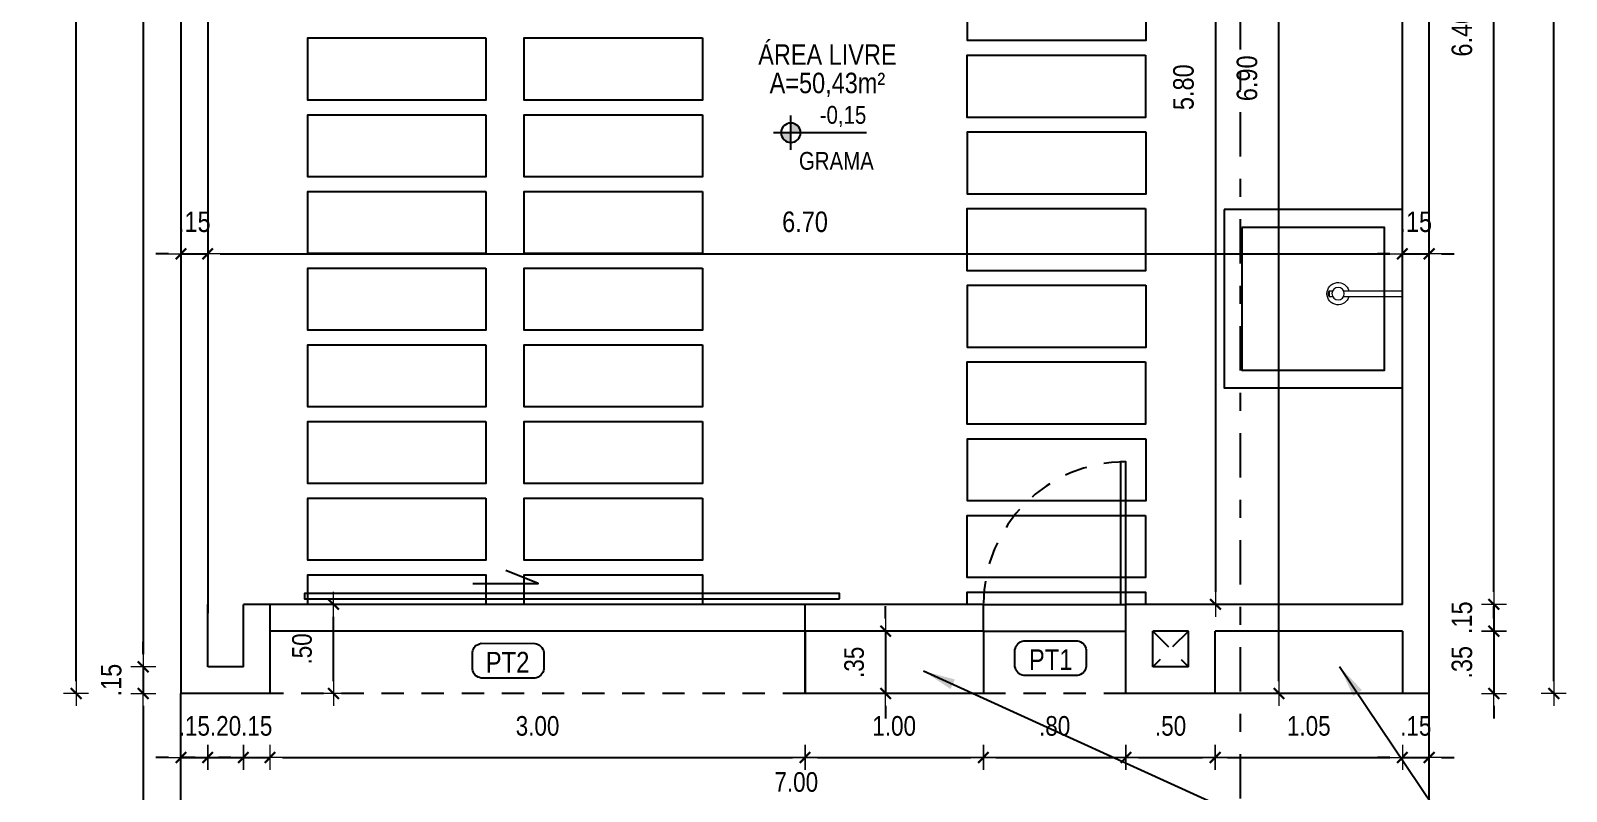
# Model space of a CAD drawing. Extents: x -415 to -176, y -135 to 749.
# Drawn here: x -397.7 to -389.09, y 719.64 to 723.9 of the extents above; entities that cross this region are included whole.
import ezdxf
from ezdxf.enums import TextEntityAlignment as Align

# ---------------------------------------------------------------- set-up
doc = ezdxf.new("R2010")
doc.units = 0
doc.header["$MEASUREMENT"] = 0
doc.header["$PDSIZE"] = -5
for name, pattern in [('DASHDOT2', [0.5, 0.25, -0.125, 0, -0.125]), ('HIDDEN2', [0.1875, 0.125, -0.0625]), ('TRAÇO-2PTOS_P', [0.625, 0.25, -0.125, 0, -0.125, 0, -0.125])]:
    doc.linetypes.add(name, pattern=pattern)
doc.layers.get('0').update_dxf_attribs({"linetype": 'CONTINUOUS'})
doc.layers.get('Defpoints').update_dxf_attribs({"linetype": 'CONTINUOUS'})
for name, color, linetype in [('AR-ALV', 5, 'CONTINUOUS'), ('ARQ-COB-PROJ', 8, 'TRAÇO-2PTOS_P'), ('COTA', 7, 'CONTINUOUS'), ('DIVERSOS', 1, 'CONTINUOUS'), ('E-txt-g', 3, 'CONTINUOUS'), ('Layer1', 7, 'CONTINUOUS'), ('LAYER7', 4, 'CONTINUOUS'), ('TEXTO3', 4, 'CONTINUOUS')]:
    doc.layers.add(name, color=color, linetype=linetype)
for name, color, linetype, lineweight in [('E-Cta-W', 7, 'CONTINUOUS', 20), ('E-Lay-9', 9, 'CONTINUOUS', 9), ('E-Pen-C', 4, 'CONTINUOUS', 15), ('E-Pen-G', 3, 'CONTINUOUS', 30), ('E-Txt-W', 7, 'CONTINUOUS', 20)]:
    doc.layers.add(name, color=color, linetype=linetype, lineweight=lineweight)
doc.styles.add('F2', font='swissc.ttf')
doc.styles.add('REG60', font='romans.shx', dxfattribs={"width": 0.8, "height": 0.15})
doc.styles.add('REG80', font='romans.shx', dxfattribs={"width": 0.8, "height": 0.2})
doc.dimstyles.new('DIMENSION-1', dxfattribs={"dimtxt": 0.11, "dimasz": 0.07, "dimexe": 1, "dimexo": 0, "dimgap": 0.12, "dimtad": 1, "dimzin": 7, "dimdsep": 46, "dimtxsty": 'F2', "dimblk1": 'TRACO', "dimblk2": 'TRACO', "dimsah": 1, "dimcen": 1, "dimse1": 1, "dimse2": 1, "dimclrd": 256, "dimclre": 256, "dimclrt": 6, "dimadec": 0, "dimazin": 0, "dimtfac": 1, "dimtix": 1, "dimtmove": 2, "dimatfit": 3, "dimldrblk": 'TRACO', "dimfxl": 1, "dimtolj": 1, "dimtzin": 0, "dimarcsym": 0})
doc.dimstyles.get("Standard").update_dxf_attribs({"dimtxt": 0.18, "dimasz": 0.18, "dimexe": 0.18, "dimexo": 0.0625, "dimgap": 0.09, "dimtad": 0, "dimtih": 1, "dimtoh": 1, "dimdec": 4, "dimzin": 0, "dimdsep": 46, "dimtxsty": 'Standard', "dimcen": 0.09, "dimadec": 0, "dimazin": 0, "dimtfac": 1, "dimtdec": 4, "dimtofl": 0, "dimtmove": 0, "dimatfit": 3, "dimfxl": 1, "dimtolj": 1, "dimtzin": 0, "dimarcsym": 0})

# ---------------------------------------------------------------- blocks, each defined once
blk = doc.blocks.new('TRACO')
at = {"layer": 'E-Pen-C'}
for p, q in [((-1, 0), (1, 0)), ((0, 1), (0, -1))]:
    blk.add_line(p, q, dxfattribs=at)
at = {"layer": 'E-Pen-G'}
blk.add_line((-0.42, -0.42), (0.42, 0.42), dxfattribs=at)
blk = doc.blocks.new('*D285')
at = {"color": 4, "lineweight": -2}
blk.add_line((-389.498, 720.7571), (-389.498, 727.0171), dxfattribs=at)
at = {"layer": 'Defpoints', "color": 0, "linetype": 'Continuous'}
for p in [(-390.0112, 727.0871), (-389.498, 727.0871), (-390.0112, 720.6871)]:
    blk.add_point(p, dxfattribs=at)
at = {"color": 4, "linetype": 'Continuous', "lineweight": -2, "xscale": 0.07, "yscale": 0.07, "zscale": 0.07}
for p, rotation in [((-389.498, 727.0871), 90), ((-389.498, 720.6871), 270)]:
    blk.add_blockref('TRACO', p, dxfattribs=dict(at, rotation=rotation))
at = {"color": 4, "linetype": 'Continuous', "insert": (-389.6771, 723.8871), "char_height": 0.115, "attachment_point": 5, "rotation": 90, "style": 'F2'}
blk.add_mtext('\\A1;6.40', dxfattribs=at)
blk = doc.blocks.new('*D303')
at = {"color": 4, "lineweight": -2}
blk.add_line((-389.162, 720.2571), (-389.162, 745.1171), dxfattribs=at)
at = {"layer": 'Defpoints', "color": 0, "linetype": 'Continuous'}
for p in [(-389.8612, 745.1871), (-389.162, 745.1871), (-389.8612, 720.1871)]:
    blk.add_point(p, dxfattribs=at)
at = {"color": 4, "linetype": 'Continuous', "lineweight": -2, "xscale": 0.07, "yscale": 0.07, "zscale": 0.07}
for p, rotation in [((-389.162, 745.1871), 90), ((-389.162, 720.1871), 270)]:
    blk.add_blockref('TRACO', p, dxfattribs=dict(at, rotation=rotation))
at = {"color": 4, "linetype": 'Continuous', "insert": (-389.3411, 732.6871), "char_height": 0.115, "attachment_point": 5, "rotation": 90, "style": 'F2'}
blk.add_mtext('\\A1;25.00', dxfattribs=at)
blk = doc.blocks.new('*D304')
at = {"color": 4, "lineweight": -2}
for p, q in [((-397.0727, 720.4071), (-397.0727, 720.4771)), ((-397.0727, 720.3371), (-397.0727, 720.1871)), ((-397.0727, 720.1171), (-397.0727, 720.0471))]:
    blk.add_line(p, q, dxfattribs=at)
at = {"layer": 'Defpoints', "color": 0, "linetype": 'Continuous'}
for p in [(-396.7112, 720.3371), (-397.0727, 720.1871), (-396.8612, 720.1871)]:
    blk.add_point(p, dxfattribs=at)
at = {"color": 4, "linetype": 'Continuous', "lineweight": -2, "xscale": 0.07, "yscale": 0.07, "zscale": 0.07}
for p, rotation in [((-397.0727, 720.3371), 270), ((-397.0727, 720.1871), 90)]:
    blk.add_blockref('TRACO', p, dxfattribs=dict(at, rotation=rotation))
at = {"color": 4, "linetype": 'Continuous', "insert": (-397.2518, 720.2621), "char_height": 0.115, "attachment_point": 5, "rotation": 90, "style": 'F2'}
blk.add_mtext('\\A1;.15', dxfattribs=at)
blk = doc.blocks.new('*D305')
at = {"color": 4, "lineweight": -2}
for p, q in [((-396.9312, 719.8284), (-397.0012, 719.8284)), ((-396.8612, 719.8284), (-396.7112, 719.8284)), ((-396.6412, 719.8284), (-396.5712, 719.8284))]:
    blk.add_line(p, q, dxfattribs=at)
at = {"layer": 'Defpoints', "color": 0, "linetype": 'Continuous'}
for p in [(-396.8612, 720.0941), (-396.7112, 720.0941), (-396.7112, 719.8284)]:
    blk.add_point(p, dxfattribs=at)
at = {"color": 4, "linetype": 'Continuous', "lineweight": -2, "xscale": 0.07, "yscale": 0.07, "zscale": 0.07}
blk.add_blockref('TRACO', (-396.8612, 719.8284), dxfattribs=at)
at = {"color": 4, "linetype": 'Continuous', "lineweight": -2, "xscale": 0.07, "yscale": 0.07, "zscale": 0.07, "rotation": 180}
blk.add_blockref('TRACO', (-396.7112, 719.8284), dxfattribs=at)
at = {"color": 4, "linetype": 'Continuous', "insert": (-396.7862, 720.0048), "char_height": 0.11, "attachment_point": 5, "style": 'F2'}
blk.add_mtext('\\A1;.15', dxfattribs=at)
blk = doc.blocks.new('*D306')
at = {"color": 4, "lineweight": -2}
for p, q in [((-396.7812, 719.8284), (-396.8512, 719.8284)), ((-396.7112, 719.8284), (-396.5112, 719.8284)), ((-396.4412, 719.8284), (-396.3712, 719.8284))]:
    blk.add_line(p, q, dxfattribs=at)
at = {"layer": 'Defpoints', "color": 0, "linetype": 'Continuous'}
for p in [(-396.5112, 720.2441), (-396.7112, 720.0941), (-396.5112, 719.8284)]:
    blk.add_point(p, dxfattribs=at)
at = {"color": 4, "linetype": 'Continuous', "lineweight": -2, "xscale": 0.07, "yscale": 0.07, "zscale": 0.07}
blk.add_blockref('TRACO', (-396.7112, 719.8284), dxfattribs=at)
at = {"color": 4, "linetype": 'Continuous', "lineweight": -2, "xscale": 0.07, "yscale": 0.07, "zscale": 0.07, "rotation": 180}
blk.add_blockref('TRACO', (-396.5112, 719.8284), dxfattribs=at)
at = {"color": 4, "linetype": 'Continuous', "insert": (-396.6112, 720.0049), "char_height": 0.11, "attachment_point": 5, "style": 'F2'}
blk.add_mtext('\\A1;.20', dxfattribs=at)
blk = doc.blocks.new('*D307')
at = {"color": 4, "lineweight": -2}
blk.add_line((-396.2912, 719.8284), (-393.4312, 719.8284), dxfattribs=at)
at = {"layer": 'Defpoints', "color": 0, "linetype": 'Continuous'}
for p in [(-393.3612, 720.4441), (-396.3612, 720.2441), (-393.3612, 719.8284)]:
    blk.add_point(p, dxfattribs=at)
at = {"color": 4, "linetype": 'Continuous', "lineweight": -2, "xscale": 0.07, "yscale": 0.07, "zscale": 0.07, "rotation": 180}
blk.add_blockref('TRACO', (-396.3612, 719.8284), dxfattribs=at)
at = {"color": 4, "linetype": 'Continuous', "lineweight": -2, "xscale": 0.07, "yscale": 0.07, "zscale": 0.07}
blk.add_blockref('TRACO', (-393.3612, 719.8284), dxfattribs=at)
at = {"color": 4, "linetype": 'Continuous', "insert": (-394.8612, 720.0048), "char_height": 0.11, "attachment_point": 5, "style": 'F2'}
blk.add_mtext('\\A1;3.00', dxfattribs=at)
blk = doc.blocks.new('*D308')
at = {"color": 4, "lineweight": -2}
blk.add_line((-393.2912, 719.8284), (-392.4312, 719.8284), dxfattribs=at)
at = {"layer": 'Defpoints', "color": 0, "linetype": 'Continuous'}
for p in [(-393.3612, 720.4441), (-392.3612, 720.4441), (-392.3612, 719.8284)]:
    blk.add_point(p, dxfattribs=at)
at = {"color": 4, "linetype": 'Continuous', "lineweight": -2, "xscale": 0.07, "yscale": 0.07, "zscale": 0.07, "rotation": 180}
blk.add_blockref('TRACO', (-393.3612, 719.8284), dxfattribs=at)
at = {"color": 4, "linetype": 'Continuous', "lineweight": -2, "xscale": 0.07, "yscale": 0.07, "zscale": 0.07}
blk.add_blockref('TRACO', (-392.3612, 719.8284), dxfattribs=at)
at = {"color": 4, "linetype": 'Continuous', "insert": (-392.8612, 720.0048), "char_height": 0.11, "attachment_point": 5, "style": 'F2'}
blk.add_mtext('\\A1;1.00', dxfattribs=at)
blk = doc.blocks.new('*D309')
at = {"color": 4, "lineweight": -2}
blk.add_line((-392.2912, 719.8284), (-391.6312, 719.8284), dxfattribs=at)
at = {"layer": 'Defpoints', "color": 0, "linetype": 'Continuous'}
for p in [(-392.3612, 720.4441), (-391.5612, 720.4441), (-391.5612, 719.8284)]:
    blk.add_point(p, dxfattribs=at)
at = {"color": 4, "linetype": 'Continuous', "lineweight": -2, "xscale": 0.07, "yscale": 0.07, "zscale": 0.07, "rotation": 180}
blk.add_blockref('TRACO', (-392.3612, 719.8284), dxfattribs=at)
at = {"color": 4, "linetype": 'Continuous', "lineweight": -2, "xscale": 0.07, "yscale": 0.07, "zscale": 0.07}
blk.add_blockref('TRACO', (-391.5612, 719.8284), dxfattribs=at)
at = {"color": 4, "linetype": 'Continuous', "insert": (-391.9612, 720.0048), "char_height": 0.11, "attachment_point": 5, "style": 'F2'}
blk.add_mtext('\\A1;.80', dxfattribs=at)
blk = doc.blocks.new('*D310')
at = {"color": 4, "lineweight": -2}
blk.add_line((-390.9912, 719.8284), (-390.0812, 719.8284), dxfattribs=at)
at = {"layer": 'Defpoints', "color": 0, "linetype": 'Continuous'}
for p in [(-391.0612, 720.4441), (-390.0112, 720.0941), (-390.0112, 719.8284)]:
    blk.add_point(p, dxfattribs=at)
at = {"color": 4, "linetype": 'Continuous', "lineweight": -2, "xscale": 0.07, "yscale": 0.07, "zscale": 0.07, "rotation": 180}
blk.add_blockref('TRACO', (-391.0612, 719.8284), dxfattribs=at)
at = {"color": 4, "linetype": 'Continuous', "lineweight": -2, "xscale": 0.07, "yscale": 0.07, "zscale": 0.07}
blk.add_blockref('TRACO', (-390.0112, 719.8284), dxfattribs=at)
at = {"color": 4, "linetype": 'Continuous', "insert": (-390.5362, 720.0048), "char_height": 0.11, "attachment_point": 5, "style": 'F2'}
blk.add_mtext('\\A1;1.05', dxfattribs=at)
blk = doc.blocks.new('*D311')
at = {"color": 4, "lineweight": -2}
for p, q in [((-390.0812, 719.8284), (-390.1512, 719.8284)), ((-390.0112, 719.8284), (-389.8612, 719.8284)), ((-389.7912, 719.8284), (-389.7212, 719.8284))]:
    blk.add_line(p, q, dxfattribs=at)
at = {"layer": 'Defpoints', "color": 0, "linetype": 'Continuous'}
for p in [(-390.0112, 720.0941), (-389.8612, 720.0941), (-389.8612, 719.8284)]:
    blk.add_point(p, dxfattribs=at)
at = {"color": 4, "linetype": 'Continuous', "lineweight": -2, "xscale": 0.07, "yscale": 0.07, "zscale": 0.07}
blk.add_blockref('TRACO', (-390.0112, 719.8284), dxfattribs=at)
at = {"color": 4, "linetype": 'Continuous', "lineweight": -2, "xscale": 0.07, "yscale": 0.07, "zscale": 0.07, "rotation": 180}
blk.add_blockref('TRACO', (-389.8612, 719.8284), dxfattribs=at)
at = {"color": 4, "linetype": 'Continuous', "insert": (-389.9362, 720.0048), "char_height": 0.11, "attachment_point": 5, "style": 'F2'}
blk.add_mtext('\\A1;.15', dxfattribs=at)
blk = doc.blocks.new('*D312')
at = {"color": 4, "lineweight": -2}
blk.add_line((-389.9312, 719.4956), (-396.7912, 719.4956), dxfattribs=at)
at = {"layer": 'Defpoints', "color": 0, "linetype": 'Continuous'}
for p in [(-396.8612, 719.4956), (-396.8612, 717.6145), (-389.8612, 717.6871)]:
    blk.add_point(p, dxfattribs=at)
at = {"color": 4, "linetype": 'Continuous', "lineweight": -2, "xscale": 0.07, "yscale": 0.07, "zscale": 0.07, "rotation": 180}
blk.add_blockref('TRACO', (-396.8612, 719.4956), dxfattribs=at)
at = {"color": 4, "linetype": 'Continuous', "lineweight": -2, "xscale": 0.07, "yscale": 0.07, "zscale": 0.07}
blk.add_blockref('TRACO', (-389.8612, 719.4956), dxfattribs=at)
at = {"color": 4, "linetype": 'Continuous', "insert": (-393.4103, 719.6903), "char_height": 0.11, "attachment_point": 5, "style": 'F2'}
blk.add_mtext('\\A1;7.00', dxfattribs=at)
blk = doc.blocks.new('*D313')
at = {"color": 4, "lineweight": -2}
blk.add_line((-396.0054, 720.2571), (-396.0054, 720.6171), dxfattribs=at)
at = {"layer": 'Defpoints', "color": 0, "linetype": 'Continuous'}
for p in [(-396.1522, 720.6871), (-396.0054, 720.6871), (-396.1522, 720.1871)]:
    blk.add_point(p, dxfattribs=at)
at = {"color": 4, "linetype": 'Continuous', "lineweight": -2, "xscale": 0.07, "yscale": 0.07, "zscale": 0.07}
for p, rotation in [((-396.0054, 720.6871), 90), ((-396.0054, 720.1871), 270)]:
    blk.add_blockref('TRACO', p, dxfattribs=dict(at, rotation=rotation))
at = {"color": 4, "linetype": 'Continuous', "insert": (-396.1818, 720.4371), "char_height": 0.11, "attachment_point": 5, "rotation": 90, "style": 'F2'}
blk.add_mtext('\\A1;.50', dxfattribs=at)
blk = doc.blocks.new('*D314')
at = {"color": 4, "lineweight": -2}
for p, q in [((-396.5812, 719.8284), (-396.6512, 719.8284)), ((-396.5112, 719.8284), (-396.3612, 719.8284)), ((-396.2912, 719.8284), (-396.2212, 719.8284))]:
    blk.add_line(p, q, dxfattribs=at)
at = {"layer": 'Defpoints', "color": 0, "linetype": 'Continuous'}
for p in [(-396.5112, 720.2441), (-396.3612, 720.2441), (-396.3612, 719.8284)]:
    blk.add_point(p, dxfattribs=at)
at = {"color": 4, "linetype": 'Continuous', "lineweight": -2, "xscale": 0.07, "yscale": 0.07, "zscale": 0.07}
blk.add_blockref('TRACO', (-396.5112, 719.8284), dxfattribs=at)
at = {"color": 4, "linetype": 'Continuous', "lineweight": -2, "xscale": 0.07, "yscale": 0.07, "zscale": 0.07, "rotation": 180}
blk.add_blockref('TRACO', (-396.3612, 719.8284), dxfattribs=at)
at = {"color": 4, "linetype": 'Continuous', "insert": (-396.4362, 720.0048), "char_height": 0.11, "attachment_point": 5, "style": 'F2'}
blk.add_mtext('\\A1;.15', dxfattribs=at)
blk = doc.blocks.new('*D315')
at = {"color": 4, "lineweight": -2}
blk.add_line((-391.4912, 719.8284), (-391.1312, 719.8284), dxfattribs=at)
at = {"layer": 'Defpoints', "color": 0, "linetype": 'Continuous'}
for p in [(-391.5612, 720.4441), (-391.0612, 720.4441), (-391.0612, 719.8284)]:
    blk.add_point(p, dxfattribs=at)
at = {"color": 4, "linetype": 'Continuous', "lineweight": -2, "xscale": 0.07, "yscale": 0.07, "zscale": 0.07, "rotation": 180}
blk.add_blockref('TRACO', (-391.5612, 719.8284), dxfattribs=at)
at = {"color": 4, "linetype": 'Continuous', "lineweight": -2, "xscale": 0.07, "yscale": 0.07, "zscale": 0.07}
blk.add_blockref('TRACO', (-391.0612, 719.8284), dxfattribs=at)
at = {"color": 4, "linetype": 'Continuous', "insert": (-391.3112, 720.0048), "char_height": 0.11, "attachment_point": 5, "style": 'F2'}
blk.add_mtext('\\A1;.50', dxfattribs=at)
blk = doc.blocks.new('*D316')
at = {"color": 4, "lineweight": -2}
for p, q in [((-392.9092, 720.6071), (-392.9092, 720.6771)), ((-392.9092, 720.5371), (-392.9092, 720.1871)), ((-392.9092, 720.1171), (-392.9092, 720.0471))]:
    blk.add_line(p, q, dxfattribs=at)
at = {"layer": 'Defpoints', "color": 0, "linetype": 'Continuous'}
for p in [(-393.3612, 720.5371), (-393.3612, 720.1871), (-392.9092, 720.1871)]:
    blk.add_point(p, dxfattribs=at)
at = {"color": 4, "linetype": 'Continuous', "lineweight": -2, "xscale": 0.07, "yscale": 0.07, "zscale": 0.07}
for p, rotation in [((-392.9092, 720.5371), 270), ((-392.9092, 720.1871), 90)]:
    blk.add_blockref('TRACO', p, dxfattribs=dict(at, rotation=rotation))
at = {"color": 4, "linetype": 'Continuous', "insert": (-393.0856, 720.3621), "char_height": 0.11, "attachment_point": 5, "rotation": 90, "style": 'F2'}
blk.add_mtext('\\A1;.35', dxfattribs=at)
blk = doc.blocks.new('*D324')
at = {"color": 4, "lineweight": -2}
blk.add_line((-397.0727, 730.6671), (-397.0727, 720.4071), dxfattribs=at)
at = {"layer": 'Defpoints', "color": 0, "linetype": 'Continuous'}
for p in [(-395.0612, 730.7371), (-397.0727, 720.3371), (-396.7112, 720.3371)]:
    blk.add_point(p, dxfattribs=at)
at = {"color": 4, "linetype": 'Continuous', "lineweight": -2, "xscale": 0.07, "yscale": 0.07, "zscale": 0.07}
for p, rotation in [((-397.0727, 730.7371), 90), ((-397.0727, 720.3371), 270)]:
    blk.add_blockref('TRACO', p, dxfattribs=dict(at, rotation=rotation))
at = {"color": 4, "linetype": 'Continuous', "insert": (-397.2518, 725.5371), "char_height": 0.115, "attachment_point": 5, "rotation": 90, "style": 'F2'}
blk.add_mtext('\\A1;10.40', dxfattribs=at)
blk = doc.blocks.new('*D325')
at = {"color": 4, "lineweight": -2}
blk.add_line((-397.0727, 720.1171), (-397.0727, 717.7571), dxfattribs=at)
at = {"layer": 'Defpoints', "color": 0, "linetype": 'Continuous'}
for p in [(-396.7112, 720.1871), (-397.0727, 717.6871), (-396.8612, 717.6871)]:
    blk.add_point(p, dxfattribs=at)
at = {"color": 4, "linetype": 'Continuous', "lineweight": -2, "xscale": 0.07, "yscale": 0.07, "zscale": 0.07}
for p, rotation in [((-397.0727, 720.1871), 90), ((-397.0727, 717.6871), 270)]:
    blk.add_blockref('TRACO', p, dxfattribs=dict(at, rotation=rotation))
at = {"color": 4, "linetype": 'Continuous', "insert": (-397.2518, 718.9371), "char_height": 0.115, "attachment_point": 5, "rotation": 90, "style": 'F2'}
blk.add_mtext('\\A1;2.50', dxfattribs=at)
blk = doc.blocks.new('TXT-AMB75')
at = {"layer": 'E-txt-g', "style": 'REG80', "width": 0.8, "flags": 8}
blk.add_attdef('TXT', text='', height=0.2, dxfattribs=at).set_placement((0.005, 0.296), align=Align.CENTER)
at = {"layer": 'E-Txt-W', "style": 'REG60', "width": 0.8, "flags": 8}
blk.add_attdef('TXT', text='', height=0.15, dxfattribs=at).set_placement((0.005, 0.027), align=Align.CENTER)
blk = doc.blocks.new('NIVEL')
at = {"layer": 'DIVERSOS'}
h = blk.add_hatch(color=7, dxfattribs=at)
h.paths.add_polyline_path([(0, 0.137, 0.414214), (-0.137, 0), (0, 0)])
h.paths.add_polyline_path([(0, 0), (0, -0.137, 0.414214), (0.137, 0)])
at = {"layer": 'DIVERSOS', "color": 7}
for p, q in [((0, 0.242), (0, -0.242)), ((1.067, 0), (-0.242, 0))]:
    blk.add_line(p, q, dxfattribs=at)
blk.add_circle((0, 0), 0.137, dxfattribs=at)
blk = doc.blocks.new('Chuveiro')
at = {"layer": 'E-Lay-9', "color": 8}
for p, q in [((-0.0311, 0.0156), (-0.3604, 0.0156)), ((0.0509, 0.0156), (0.0311, 0.0156)), ((0.0509, 0.0156), (0.0509, -0.0156)), ((-0.0311, -0.0156), (-0.3604, -0.0156)), ((0.0509, -0.0156), (0.0311, -0.0156))]:
    blk.add_line(p, q, dxfattribs=at)
blk.add_circle((0, 0), 0.0348, dxfattribs=at)
for centre, radius, start, end in [((0, 0), 0.0624, 194.4775, 165.5225), ((0.0093, 0), 0.0444, 339.42663, 20.57337)]:
    blk.add_arc(centre, radius, start, end, dxfattribs=at)
blk = doc.blocks.new('*D357')
at = {"color": 4, "lineweight": -2}
blk.add_line((-391.0593, 726.4171), (-391.0593, 720.7571), dxfattribs=at)
at = {"layer": 'Defpoints', "color": 0, "linetype": 'Continuous'}
for p in [(-390.0112, 726.4871), (-391.0593, 720.6871), (-390.0112, 720.6871)]:
    blk.add_point(p, dxfattribs=at)
at = {"color": 4, "linetype": 'Continuous', "lineweight": -2, "xscale": 0.07, "yscale": 0.07, "zscale": 0.07}
for p, rotation in [((-391.0593, 726.4871), 90), ((-391.0593, 720.6871), 270)]:
    blk.add_blockref('TRACO', p, dxfattribs=dict(at, rotation=rotation))
at = {"color": 4, "linetype": 'Continuous', "insert": (-391.2383, 723.5871), "char_height": 0.115, "attachment_point": 5, "rotation": 90, "style": 'F2'}
blk.add_mtext('\\A1;5.80', dxfattribs=at)
blk = doc.blocks.new('*D358')
at = {"color": 4, "lineweight": -2}
for p, q in [((-389.498, 720.7571), (-389.498, 720.8271)), ((-389.498, 720.6871), (-389.498, 720.5371)), ((-389.498, 720.4671), (-389.498, 720.3971))]:
    blk.add_line(p, q, dxfattribs=at)
at = {"layer": 'Defpoints', "color": 0, "linetype": 'Continuous'}
for p in [(-390.0112, 720.6871), (-390.0112, 720.5371), (-389.498, 720.5371)]:
    blk.add_point(p, dxfattribs=at)
at = {"color": 4, "linetype": 'Continuous', "lineweight": -2, "xscale": 0.07, "yscale": 0.07, "zscale": 0.07}
for p, rotation in [((-389.498, 720.6871), 270), ((-389.498, 720.5371), 90)]:
    blk.add_blockref('TRACO', p, dxfattribs=dict(at, rotation=rotation))
at = {"color": 4, "linetype": 'Continuous', "insert": (-389.6771, 720.6121), "char_height": 0.115, "attachment_point": 5, "rotation": 90, "style": 'F2'}
blk.add_mtext('\\A1;.15', dxfattribs=at)
blk = doc.blocks.new('*D359')
at = {"color": 4, "lineweight": -2}
for p, q in [((-389.498, 720.6071), (-389.498, 720.6771)), ((-389.498, 720.5371), (-389.498, 720.1871)), ((-389.498, 720.1171), (-389.498, 720.0471))]:
    blk.add_line(p, q, dxfattribs=at)
at = {"layer": 'Defpoints', "color": 0, "linetype": 'Continuous'}
for p in [(-390.0112, 720.5371), (-389.8612, 720.1871), (-389.498, 720.1871)]:
    blk.add_point(p, dxfattribs=at)
at = {"color": 4, "linetype": 'Continuous', "lineweight": -2, "xscale": 0.07, "yscale": 0.07, "zscale": 0.07}
for p, rotation in [((-389.498, 720.5371), 270), ((-389.498, 720.1871), 90)]:
    blk.add_blockref('TRACO', p, dxfattribs=dict(at, rotation=rotation))
at = {"color": 4, "linetype": 'Continuous', "insert": (-389.677, 720.3621), "char_height": 0.115, "attachment_point": 5, "rotation": 90, "style": 'F2'}
blk.add_mtext('\\A1;.35', dxfattribs=at)
blk = doc.blocks.new('*D360')
at = {"color": 4, "lineweight": -2}
for p, q in [((-396.9312, 722.6527), (-397.0012, 722.6527)), ((-396.8612, 722.6527), (-396.7112, 722.6527)), ((-396.6412, 722.6527), (-396.5712, 722.6527))]:
    blk.add_line(p, q, dxfattribs=at)
at = {"layer": 'Defpoints', "color": 0, "linetype": 'Continuous'}
for p in [(-396.8612, 722.7825), (-396.7112, 722.7825), (-396.7112, 722.6527)]:
    blk.add_point(p, dxfattribs=at)
at = {"color": 4, "linetype": 'Continuous', "lineweight": -2, "xscale": 0.07, "yscale": 0.07, "zscale": 0.07}
blk.add_blockref('TRACO', (-396.8612, 722.6527), dxfattribs=at)
at = {"color": 4, "linetype": 'Continuous', "lineweight": -2, "xscale": 0.07, "yscale": 0.07, "zscale": 0.07, "rotation": 180}
blk.add_blockref('TRACO', (-396.7112, 722.6527), dxfattribs=at)
at = {"color": 4, "linetype": 'Continuous', "insert": (-396.7862, 722.8317), "char_height": 0.115, "attachment_point": 5, "style": 'F2'}
blk.add_mtext('\\A1;.15', dxfattribs=at)
blk = doc.blocks.new('*D361')
at = {"color": 4, "lineweight": -2}
blk.add_line((-396.6412, 722.6527), (-390.0812, 722.6527), dxfattribs=at)
at = {"layer": 'Defpoints', "color": 0, "linetype": 'Continuous'}
for p in [(-390.0112, 722.9008), (-396.7112, 722.7825), (-390.0112, 722.6527)]:
    blk.add_point(p, dxfattribs=at)
at = {"color": 4, "linetype": 'Continuous', "lineweight": -2, "xscale": 0.07, "yscale": 0.07, "zscale": 0.07, "rotation": 180}
blk.add_blockref('TRACO', (-396.7112, 722.6527), dxfattribs=at)
at = {"color": 4, "linetype": 'Continuous', "lineweight": -2, "xscale": 0.07, "yscale": 0.07, "zscale": 0.07}
blk.add_blockref('TRACO', (-390.0112, 722.6527), dxfattribs=at)
at = {"color": 4, "linetype": 'Continuous', "insert": (-393.3612, 722.8317), "char_height": 0.115, "attachment_point": 5, "style": 'F2'}
blk.add_mtext('\\A1;6.70', dxfattribs=at)
blk = doc.blocks.new('*D362')
at = {"color": 4, "lineweight": -2}
for p, q in [((-390.0812, 722.6527), (-390.1512, 722.6527)), ((-390.0112, 722.6527), (-389.8612, 722.6527)), ((-389.7912, 722.6527), (-389.7212, 722.6527))]:
    blk.add_line(p, q, dxfattribs=at)
at = {"layer": 'Defpoints', "color": 0, "linetype": 'Continuous'}
for p in [(-390.0112, 722.9008), (-389.8612, 722.9008), (-389.8612, 722.6527)]:
    blk.add_point(p, dxfattribs=at)
at = {"color": 4, "linetype": 'Continuous', "lineweight": -2, "xscale": 0.07, "yscale": 0.07, "zscale": 0.07}
blk.add_blockref('TRACO', (-390.0112, 722.6527), dxfattribs=at)
at = {"color": 4, "linetype": 'Continuous', "lineweight": -2, "xscale": 0.07, "yscale": 0.07, "zscale": 0.07, "rotation": 180}
blk.add_blockref('TRACO', (-389.8612, 722.6527), dxfattribs=at)
at = {"color": 4, "linetype": 'Continuous', "insert": (-389.9362, 722.8317), "char_height": 0.115, "attachment_point": 5, "style": 'F2'}
blk.add_mtext('\\A1;.15', dxfattribs=at)
blk = doc.blocks.new('*D443')
at = {"color": 4, "lineweight": -2}
blk.add_line((-397.4491, 720.2571), (-397.4491, 745.1171), dxfattribs=at)
at = {"layer": 'Defpoints', "color": 0, "linetype": 'Continuous'}
for p in [(-397.4491, 745.1871), (-396.8612, 745.1871), (-396.8612, 720.1871)]:
    blk.add_point(p, dxfattribs=at)
at = {"color": 4, "linetype": 'Continuous', "lineweight": -2, "xscale": 0.07, "yscale": 0.07, "zscale": 0.07}
for p, rotation in [((-397.4491, 745.1871), 90), ((-397.4491, 720.1871), 270)]:
    blk.add_blockref('TRACO', p, dxfattribs=dict(at, rotation=rotation))
at = {"color": 4, "linetype": 'Continuous', "insert": (-397.6282, 732.6871), "char_height": 0.115, "attachment_point": 5, "rotation": 90, "style": 'F2'}
blk.add_mtext('\\A1;25.00', dxfattribs=at)
blk = doc.blocks.new('*D509')
at = {"color": 4, "lineweight": -2}
blk.add_line((-390.7031, 720.2571), (-390.7031, 727.0171), dxfattribs=at)
at = {"layer": 'Defpoints', "color": 0, "linetype": 'Continuous'}
for p in [(-390.7031, 727.0871), (-390.6612, 727.0871), (-391.0612, 720.1871)]:
    blk.add_point(p, dxfattribs=at)
at = {"color": 4, "linetype": 'Continuous', "lineweight": -2, "xscale": 0.07, "yscale": 0.07, "zscale": 0.07}
for p, rotation in [((-390.7031, 727.0871), 90), ((-390.7031, 720.1871), 270)]:
    blk.add_blockref('TRACO', p, dxfattribs=dict(at, rotation=rotation))
at = {"color": 4, "linetype": 'Continuous', "insert": (-390.8821, 723.6371), "char_height": 0.115, "attachment_point": 5, "rotation": 90, "style": 'F2'}
blk.add_mtext('\\A1;6.90', dxfattribs=at)

msp = doc.modelspace()

# ---------------------------------------------------------------- linework, layer by layer
at = {"color": 5, "linetype": 'Continuous'}
for p, q in [((-396.7112, 720.3371), (-396.7112, 720.6871)), ((-396.3612, 720.6871), (-396.5112, 720.6871)), ((-396.5112, 720.3371), (-396.5112, 720.6871)), ((-396.3612, 720.1871), (-396.3612, 720.6871)), ((-392.3612, 720.6871), (-393.3612, 720.6871)), ((-393.3612, 720.5371), (-393.3612, 720.6871)), ((-392.3612, 720.5371), (-392.3612, 720.6871)), ((-391.2112, 720.6871), (-391.5612, 720.6871)), ((-391.5612, 720.5371), (-391.5612, 720.6871)), ((-391.2112, 720.6871), (-391.5612, 720.6871)), ((-390.0112, 720.6871), (-391.2112, 720.6871)), ((-391.0612, 720.6871), (-391.2112, 720.6871)), ((-392.3612, 720.5371), (-393.3612, 720.5371)), ((-391.5612, 720.1871), (-391.5612, 720.5371)), ((-391.2112, 720.5371), (-391.4112, 720.5371)), ((-391.4112, 720.3371), (-391.4112, 720.5371)), ((-391.2112, 720.3371), (-391.2112, 720.5371)), ((-390.0112, 720.5371), (-391.0612, 720.5371)), ((-391.0612, 720.1871), (-391.0612, 720.5371)), ((-390.0112, 720.5371), (-390.0112, 720.1871)), ((-396.5112, 720.3371), (-396.7112, 720.3371)), ((-391.2112, 720.3371), (-391.4112, 720.3371)), ((-396.7112, 720.1871), (-396.8612, 720.1871)), ((-396.3612, 720.1871), (-396.7112, 720.1871)), ((-391.0612, 720.1871), (-391.5612, 720.1871)), ((-389.8612, 720.1871), (-390.0112, 720.1871))]:
    msp.add_line(p, q, dxfattribs=at)
at = {"color": 8, "linetype": 'Continuous'}
for p, q in [((-393.3612, 720.5371), (-393.3612, 720.1871)), ((-393.3612, 720.1871), (-393.3612, 720.5371)), ((-392.3612, 720.5371), (-392.3612, 720.1871)), ((-392.3612, 720.1871), (-393.3612, 720.1871))]:
    msp.add_line(p, q, dxfattribs=at)
at = {"color": 8, "linetype": 'HIDDEN2'}
for p, q in [((-391.4112, 720.5371), (-391.2112, 720.3371)), ((-391.2112, 720.5371), (-391.4112, 720.3371))]:
    msp.add_line(p, q, dxfattribs=at)
at = {"color": 8, "linetype": 'Continuous'}
for points in [[(-391.0112, 722.9008), (-391.0112, 721.9008), (-390.0112, 721.9008), (-390.0112, 722.9008)], [(-390.9112, 722.8008), (-390.9112, 722.0008), (-390.1112, 722.0008), (-390.1112, 722.8008)]]:
    msp.add_lwpolyline(points, close=True, dxfattribs=at)
at = {"layer": 'AR-ALV', "color": 8, "linetype": 'Continuous'}
for p, q in [((-393.3612, 720.6871), (-396.3612, 720.6871)), ((-392.3612, 720.6871), (-391.5612, 720.6871)), ((-393.3612, 720.5371), (-396.3612, 720.5371)), ((-392.3612, 720.5371), (-391.5612, 720.5371)), ((-396.8612, 712.6871), (-396.8612, 720.1871)), ((-390.0112, 720.1871), (-391.3612, 720.1871)), ((-389.8612, 712.6871), (-389.8612, 720.1871))]:
    msp.add_line(p, q, dxfattribs=at)
for points in [[(-391.4501, 724.1965), (-391.4501, 723.8482), (-392.4492, 723.8482), (-392.4492, 724.1965)], [(-395.1504, 723.8631), (-395.1504, 723.5148), (-396.1494, 723.5148), (-396.1494, 723.8631)], [(-393.9366, 723.8631), (-393.9366, 723.5148), (-394.9356, 723.5148), (-394.9356, 723.8631)], [(-391.4525, 723.7665), (-391.4525, 723.4181), (-392.4515, 723.4181), (-392.4515, 723.7665)], [(-395.1504, 723.433), (-395.1504, 723.0847), (-396.1494, 723.0847), (-396.1494, 723.433)], [(-393.9366, 723.433), (-393.9366, 723.0847), (-394.9356, 723.0847), (-394.9356, 723.433)], [(-391.4501, 723.3364), (-391.4501, 722.9881), (-392.4492, 722.9881), (-392.4492, 723.3364)], [(-395.1504, 723.003), (-395.1504, 722.6547), (-396.1494, 722.6547), (-396.1494, 723.003)], [(-393.9366, 723.003), (-393.9366, 722.6547), (-394.9356, 722.6547), (-394.9356, 723.003)], [(-391.4525, 722.9064), (-391.4525, 722.558), (-392.4515, 722.558), (-392.4515, 722.9064)], [(-395.1504, 722.5729), (-395.1504, 722.2246), (-396.1494, 722.2246), (-396.1494, 722.5729)], [(-393.9366, 722.5729), (-393.9366, 722.2246), (-394.9356, 722.2246), (-394.9356, 722.5729)], [(-391.4501, 722.4763), (-391.4501, 722.128), (-392.4492, 722.128), (-392.4492, 722.4763)], [(-395.1504, 722.1429), (-395.1504, 721.7946), (-396.1494, 721.7946), (-396.1494, 722.1429)], [(-393.9366, 722.1429), (-393.9366, 721.7946), (-394.9356, 721.7946), (-394.9356, 722.1429)], [(-391.4525, 722.0463), (-391.4525, 721.6979), (-392.4515, 721.6979), (-392.4515, 722.0463)], [(-395.1504, 721.7129), (-395.1504, 721.3645), (-396.1494, 721.3645), (-396.1494, 721.7129)], [(-393.9366, 721.7129), (-393.9366, 721.3645), (-394.9356, 721.3645), (-394.9356, 721.7129)], [(-391.4501, 721.6162), (-391.4501, 721.2679), (-392.4492, 721.2679), (-392.4492, 721.6162)], [(-395.1504, 721.2828), (-395.1504, 720.9345), (-396.1494, 720.9345), (-396.1494, 721.2828)], [(-393.9366, 721.2828), (-393.9366, 720.9345), (-394.9356, 720.9345), (-394.9356, 721.2828)], [(-391.4525, 721.1862), (-391.4525, 720.8378), (-392.4515, 720.8378), (-392.4515, 721.1862)]]:
    msp.add_lwpolyline(points, close=True, dxfattribs=at)
at = {"layer": 'AR-ALV', "color": 7, "linetype": 'Continuous'}
for points in [[(-391.5612, 720.6871), (-391.5612, 721.4871), (-391.5912, 721.4871), (-391.5912, 720.6871)], [(-393.1681, 720.7173), (-393.1681, 720.7473), (-396.1681, 720.7473), (-396.1681, 720.7173)]]:
    msp.add_lwpolyline(points, close=True, dxfattribs=at)
at = {"layer": 'AR-ALV', "color": 8, "linetype": 'Continuous'}
for points in [[(-395.7476, 720.9345), (-396.1494, 720.9345), (-396.1494, 721.2828), (-395.9207, 721.2828)], [(-396.1494, 720.6871), (-396.1494, 720.8528), (-395.9207, 720.8528)], [(-396.1494, 720.6871), (-396.1494, 720.8528), (-395.1504, 720.8528), (-395.1504, 720.6871)], [(-394.9356, 720.6871), (-394.9356, 720.8528), (-393.9366, 720.8528), (-393.9366, 720.6871)], [(-392.4515, 720.6871), (-392.4515, 720.7561), (-391.4525, 720.7561), (-391.4525, 720.6871)]]:
    msp.add_lwpolyline(points, dxfattribs=at)
at = {"layer": 'AR-ALV', "color": 7, "linetype": 'Continuous'}
msp.add_lwpolyline([(-395.2246, 720.8039), (-394.8575, 720.8039), (-395.0384, 720.876)], dxfattribs=at)
at = {"layer": 'ARQ-COB-PROJ', "linetype": 'HIDDEN2'}
msp.add_line((-391.5612, 720.1871), (-396.3612, 720.1871), dxfattribs=at)
msp.add_arc((-391.5612, 720.6871), 0.8, 90, 180, dxfattribs=at)
at = {"layer": 'COTA', "color": 4, "linetype": 'Continuous'}
for points in [[(-394.8266, 720.3236, -0.331371), (-394.8766, 720.2736), (-395.1769, 720.2739, -0.332506), (-395.2269, 720.3236), (-395.2269, 720.4183, -0.330378), (-395.1769, 720.4686), (-394.8766, 720.4683, -0.331371), (-394.8266, 720.4183)], [(-391.7836, 720.3379, -0.331371), (-391.8336, 720.2879), (-392.1339, 720.2882, -0.332506), (-392.1839, 720.3379), (-392.1839, 720.4326, -0.330378), (-392.1339, 720.4829), (-391.8336, 720.4826, -0.331371), (-391.7836, 720.4326)]]:
    msp.add_lwpolyline(points, format="xyb", close=True, dxfattribs=at)
at = {"layer": 'TEXTO3', "color": 2, "linetype": 'DASHDOT2'}
msp.add_line((-390.9182, 711.7978), (-390.9182, 746.5191), dxfattribs=at)
at = {"layer": 'TEXTO3', "color": 5}
for p, q in [((-396.8612, 745.1871), (-396.8612, 720.1871)), ((-389.8612, 720.1871), (-389.8612, 745.1871)), ((-396.7112, 745.0371), (-396.7112, 720.6371)), ((-390.0112, 720.6871), (-390.0112, 727.0871))]:
    msp.add_line(p, q, dxfattribs=at)

# ---------------------------------------------------------------- block references
ref = msp.add_blockref('TXT-AMB75', (-393.2395, 723.4968), dxfattribs=dict(xscale=0.7290000000000001, yscale=0.7290000000000001, zscale=0.7290000000000001))
ref.add_attrib('TXT', 'ÁREA LIVRE', dxfattribs={"layer": 'E-txt-g', "color": 2, "height": 0.115, "style": 'F2'}).set_placement((-393.2356, 723.7129), align=Align.CENTER)
ref.add_attrib('TXT', 'A=50,43m²', dxfattribs={"layer": 'E-Txt-W', "height": 0.115, "style": 'F2'}).set_placement((-393.2356, 723.5534), align=Align.CENTER)
at = {"layer": 'E-Lay-9', "color": 7, "xscale": -1}
msp.add_blockref('Chuveiro', (-390.3716, 722.4294), dxfattribs=at)
at = {"layer": 'LAYER7', "color": 7, "linetype": 'Continuous', "xscale": -0.3985866620477118, "yscale": 0.3985866620477118, "zscale": 0.3985866620477118, "rotation": 180}
msp.add_blockref('NIVEL', (-393.4408, 723.3316), dxfattribs=at)

# ---------------------------------------------------------------- texts
at = {"color": 7, "linetype": 'Continuous', "style": 'F2'}
for s, p in [('-0,15', (-393.2787, 723.482)), ('GRAMA', (-393.3954, 723.224))]:
    msp.add_text(s, height=0.1, dxfattribs=at).set_placement(p, align=Align.TOP_LEFT)
at = {"layer": 'Layer1', "color": 4, "linetype": 'Continuous', "style": 'F2'}
for s, p in [('PT2', (-395.1518, 720.4206, 1.712)), ('PT1', (-392.1058, 720.4351, 1.712))]:
    msp.add_text(s, height=0.11659, dxfattribs=at).set_placement(p, align=Align.TOP_LEFT)

# ---------------------------------------------------------------- dimensions: what is measured, and where the dimension line sits
at = {"color": 8, "linetype": 'Continuous'}
for base, p1, p2, angle, override, picture, middle in [((-397.4491, 745.1871), (-396.8612, 720.1871), (-396.8612, 745.1871), 90, {"dimtxt": 0.115, "dimclrd": 4, "dimclrt": 4, "dimadec": 8, "dimfxl": 0.04, "dimfxlon": 1}, '*D443', (-397.6282, 732.6871)), ((-389.162, 745.1871), (-389.8612, 720.1871), (-389.8612, 745.1871), 90, {"dimtxt": 0.115, "dimclrd": 4, "dimclrt": 4, "dimadec": 8, "dimfxl": 0.04, "dimfxlon": 1}, '*D303', (-389.3411, 732.6871)), ((-397.0727, 720.3371), (-395.0612, 730.7371), (-396.7112, 720.3371), 90, {"dimtxt": 0.115, "dimclrd": 4, "dimclrt": 4, "dimadec": 8, "dimfxl": 0.04, "dimfxlon": 1}, '*D324', (-397.2518, 725.5371)), ((-390.7031, 727.0871), (-391.0612, 720.1871), (-390.6612, 727.0871), 90, {"dimtxt": 0.115, "dimclrd": 4, "dimclrt": 4, "dimadec": 8, "dimfxl": 0.04, "dimfxlon": 1}, '*D509', (-390.8821, 723.6371)), ((-389.498, 727.0871), (-390.0112, 720.6871), (-390.0112, 727.0871), 90, {"dimtxt": 0.115, "dimclrd": 4, "dimclrt": 4, "dimadec": 8, "dimfxl": 0.04, "dimfxlon": 1}, '*D285', (-389.6771, 723.8871)), ((-391.0593, 720.6871), (-390.0112, 726.4871), (-390.0112, 720.6871), 90, {"dimtxt": 0.115, "dimclrd": 4, "dimclrt": 4, "dimadec": 8, "dimfxl": 0.04, "dimfxlon": 1}, '*D357', (-391.2383, 723.5871)), ((-389.498, 720.5371), (-390.0112, 720.6871), (-390.0112, 720.5371), 90, {"dimtxt": 0.115, "dimclrd": 4, "dimclrt": 4, "dimadec": 8, "dimfxl": 0.04, "dimfxlon": 1}, '*D358', (-389.6771, 720.6121)), ((-396.0054, 720.6871), (-396.1522, 720.1871), (-396.1522, 720.6871), 90, {"dimclrd": 4, "dimclrt": 4, "dimadec": 8, "dimfxl": 0.5, "dimfxlon": 1}, '*D313', (-396.1818, 720.4371)), ((-392.9092, 720.1871), (-393.3612, 720.5371), (-393.3612, 720.1871), 270, {"dimclrd": 4, "dimclrt": 4, "dimadec": 8, "dimfxl": 0.5, "dimfxlon": 1}, '*D316', (-393.0856, 720.3621)), ((-389.498, 720.1871), (-390.0112, 720.5371), (-389.8612, 720.1871), 90, {"dimtxt": 0.115, "dimclrd": 4, "dimclrt": 4, "dimadec": 8, "dimfxl": 0.04, "dimfxlon": 1}, '*D359', (-389.677, 720.3621)), ((-397.0727, 720.1871), (-396.7112, 720.3371), (-396.8612, 720.1871), 270, {"dimtxt": 0.115, "dimclrd": 4, "dimclrt": 4, "dimadec": 8, "dimfxl": 0.04, "dimfxlon": 1}, '*D304', (-397.2518, 720.2621)), ((-397.0727, 717.6871), (-396.7112, 720.1871), (-396.8612, 717.6871), 90, {"dimtxt": 0.115, "dimclrd": 4, "dimclrt": 4, "dimadec": 8, "dimfxl": 0.04, "dimfxlon": 1}, '*D325', (-397.2518, 718.9371))]:
    dim = msp.add_linear_dim(base=base, p1=p1, p2=p2, angle=angle, dimstyle='DIMENSION-1', override=override, dxfattribs=at)
    dim.commit()
    dim.dimension.update_dxf_attribs({"geometry": picture, "text_midpoint": middle})
for base, p1, p2, override, picture, middle in [((-396.7112, 722.6527), (-396.8612, 722.7825), (-396.7112, 722.7825), {"dimtxt": 0.115, "dimclrd": 4, "dimclrt": 4, "dimadec": 8, "dimfxl": 0.04, "dimfxlon": 1}, '*D360', (-396.7862, 722.8317)), ((-390.0112, 722.6527), (-396.7112, 722.7825), (-390.0112, 722.9008), {"dimtxt": 0.115, "dimclrd": 4, "dimclrt": 4, "dimadec": 8, "dimfxl": 0.04, "dimfxlon": 1}, '*D361', (-393.3612, 722.8317)), ((-389.8612, 722.6527), (-390.0112, 722.9008), (-389.8612, 722.9008), {"dimtxt": 0.115, "dimclrd": 4, "dimclrt": 4, "dimadec": 8, "dimfxl": 0.04, "dimfxlon": 1}, '*D362', (-389.9362, 722.8317)), ((-393.3612, 719.8284), (-396.3612, 720.2441), (-393.3612, 720.4441), {"dimclrd": 4, "dimclrt": 4, "dimadec": 8, "dimfxl": 0.5, "dimfxlon": 1}, '*D307', (-394.8612, 720.0048)), ((-392.3612, 719.8284), (-393.3612, 720.4441), (-392.3612, 720.4441), {"dimclrd": 4, "dimclrt": 4, "dimadec": 8, "dimfxl": 0.5, "dimfxlon": 1}, '*D308', (-392.8612, 720.0048)), ((-391.5612, 719.8284), (-392.3612, 720.4441), (-391.5612, 720.4441), {"dimclrd": 4, "dimclrt": 4, "dimadec": 8, "dimfxl": 0.5, "dimfxlon": 1}, '*D309', (-391.9612, 720.0048)), ((-391.0612, 719.8284), (-391.5612, 720.4441), (-391.0612, 720.4441), {"dimclrd": 4, "dimclrt": 4, "dimadec": 8, "dimfxl": 0.5, "dimfxlon": 1}, '*D315', (-391.3112, 720.0048)), ((-390.0112, 719.8284), (-391.0612, 720.4441), (-390.0112, 720.0941), {"dimclrd": 4, "dimclrt": 4, "dimadec": 8, "dimfxl": 0.5, "dimfxlon": 1}, '*D310', (-390.5362, 720.0048)), ((-396.5112, 719.8284), (-396.7112, 720.0941), (-396.5112, 720.2441), {"dimclrd": 4, "dimclrt": 4, "dimadec": 8, "dimfxl": 0.5, "dimfxlon": 1}, '*D306', (-396.6112, 720.0049)), ((-396.3612, 719.8284), (-396.5112, 720.2441), (-396.3612, 720.2441), {"dimclrd": 4, "dimclrt": 4, "dimadec": 8, "dimfxl": 0.5, "dimfxlon": 1}, '*D314', (-396.4362, 720.0048)), ((-396.7112, 719.8284), (-396.8612, 720.0941), (-396.7112, 720.0941), {"dimclrd": 4, "dimclrt": 4, "dimadec": 8, "dimfxl": 0.5, "dimfxlon": 1}, '*D305', (-396.7862, 720.0048)), ((-389.8612, 719.8284), (-390.0112, 720.0941), (-389.8612, 720.0941), {"dimclrd": 4, "dimclrt": 4, "dimadec": 8, "dimfxl": 0.5, "dimfxlon": 1}, '*D311', (-389.9362, 720.0048))]:
    dim = msp.add_linear_dim(base=base, p1=p1, p2=p2, dimstyle='DIMENSION-1', override=override, dxfattribs=at)
    dim.commit()
    dim.dimension.update_dxf_attribs({"geometry": picture, "text_midpoint": middle})
dim = msp.add_linear_dim(base=(-396.8612, 719.4956), p1=(-389.8612, 717.6871), p2=(-396.8612, 717.6145), dimstyle='DIMENSION-1', override={"dimclrd": 4, "dimclrt": 4, "dimadec": 8, "dimfxl": 0.5, "dimfxlon": 1}, dxfattribs=at)
dim.commit()
dim.dimension.update_dxf_attribs({"geometry": '*D312', "text_midpoint": (-393.4103, 719.6903), "dimtype": 160})

# ---------------------------------------------------------------- leaders
at = {"layer": 'E-Cta-W', "color": 4}
for points in [[(-392.6968, 720.3134), (-389.3121, 718.7748), (-389.3103, 718.6821)], [(-390.3631, 720.3386), (-389.3121, 718.7748), (-389.3103, 718.6821)]]:
    msp.add_leader(points, dimstyle='Standard', dxfattribs=at)

doc.saveas('drawing.dxf')
